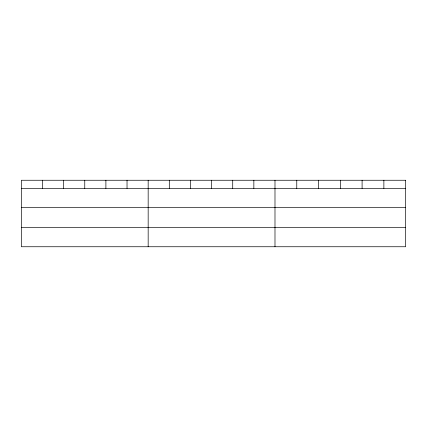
<?xml version="1.0" encoding="UTF-8"?>
<svg xmlns="http://www.w3.org/2000/svg" width="427" height="427" viewBox="0 0 427 427"><rect width="100%" height="100%" fill="white"/><g stroke="black" fill="none" stroke-linecap="round" stroke-linejoin="round"><path stroke-width="0.64" d="M21.35 188.435L405.65 188.435M21.35 207.677L405.65 207.677M21.35 227.5L405.65 227.5M383.873 180.253L383.873 188.435M362.096 180.253L362.096 188.435M340.319 180.253L340.319 188.435M318.542 180.253L318.542 188.435M296.765 180.253L296.765 188.435M274.988 180.253L274.988 246.747M253.851 180.253L253.851 188.435M232.715 180.253L232.715 188.435M211.578 180.253L211.578 188.435M190.442 180.253L190.442 188.435M169.305 180.253L169.305 188.435M148.169 180.253L148.169 246.747M127.032 180.253L127.032 188.435M105.896 180.253L105.896 188.435M84.76 180.253L84.76 188.435M63.623 180.253L63.623 188.435M42.486 180.253L42.486 188.435M405.65 180.253L21.35 180.253L21.35 246.747L405.65 246.747L405.65 180.253"/></g></svg>
